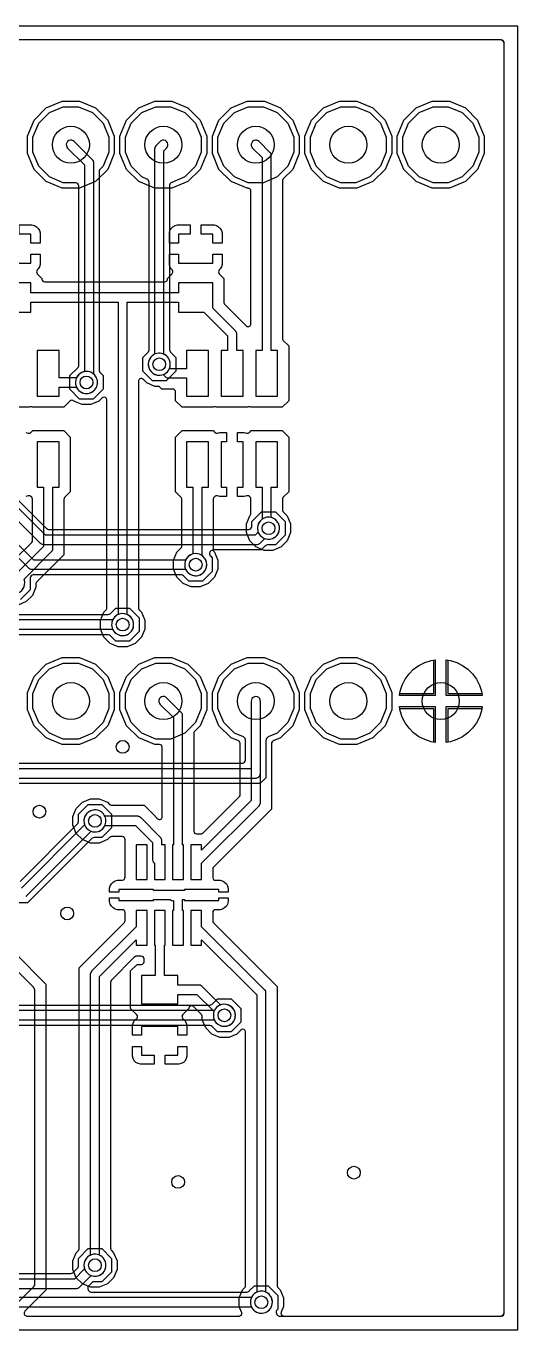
# Model space of a CAD drawing. Header units: millimetres. Extents: x -9.5 to 26.4, y -16 to 19.8.
# Drawn here: x 12.84 to 26.35, y -16 to 19.78 of the extents above; entities that cross this region are included whole.
import ezdxf

# ---------------------------------------------------------------- set-up
doc = ezdxf.new("R2010")
doc.units = ezdxf.units.MM

msp = doc.modelspace()

# ---------------------------------------------------------------- linework, layer by layer
at = {"layer": '16_copper'}
for points in [[(-8.001, -14.453), (14.066, -14.453), (14.073, -14.452, 0.140725), (14.125, -14.434), (14.133, -14.427), (14.135, -14.426), (14.136, -14.425), (14.138, -14.423), (14.248, -14.313), (14.252, -14.308, 0.14076), (14.276, -14.258), (14.277, -14.248), (14.278, -14.245), (14.277, -14.244), (14.278, -14.241), (14.278, -14.036), (14.544, -13.77), (14.92, -13.77), (15.186, -14.036), (15.186, -14.412), (14.92, -14.678), (14.715, -14.678), (14.708, -14.679, 0.140719), (14.656, -14.697), (14.648, -14.704), (14.646, -14.705), (14.645, -14.706), (14.643, -14.708), (14.564, -14.787), (14.558, -14.795), (14.551, -14.803, 0.541591), (14.619, -14.959), (14.622, -14.959), (14.623, -14.96), (14.626, -14.96), (14.636, -14.961), (18.899, -14.961), (18.905, -14.96, 0.140725), (18.958, -14.942), (18.965, -14.935), (18.968, -14.934), (18.969, -14.933), (18.971, -14.931), (19.116, -14.786), (19.492, -14.786), (19.758, -15.052), (19.758, -15.428), (19.741, -15.446, 0.610635), (19.796, -15.618), (19.799, -15.618), (19.8, -15.618), (19.804, -15.618), (19.813, -15.619), (25.869, -15.619), (25.877, -15.618), (25.886, -15.618, 0.320575), (25.969, -15.534), (25.97, -15.528, 0.013452), (25.97, -15.523), (25.971, -15.517), (25.971, 19.297), (25.97, 19.306), (25.969, 19.314, 0.320575), (25.886, 19.398), (25.88, 19.398, 0.013452), (25.875, 19.399), (25.869, 19.399), (-9.017, 19.399)], [(5.036, 14.359), (13.403, 5.992), (13.408, 5.988, 0.14076), (13.458, 5.964), (13.468, 5.963), (13.471, 5.962), (13.472, 5.963), (13.475, 5.962), (18.944, 5.962), (18.952, 5.963), (18.961, 5.964, 0.320575), (19.044, 6.047), (19.045, 6.053, 0.013452), (19.045, 6.058), (19.046, 6.064), (19.046, 6.188), (19.312, 6.454), (19.688, 6.454), (19.954, 6.188), (19.954, 5.812), (19.688, 5.546), (19.483, 5.546), (19.476, 5.545, 0.140725), (19.424, 5.527), (19.416, 5.52), (19.414, 5.519), (19.413, 5.518), (19.411, 5.516), (19.299, 5.404), (17.984, 5.404), (17.974, 5.402), (17.963, 5.401, 0.541594), (17.902, 5.243), (17.903, 5.241), (17.904, 5.239), (17.906, 5.237), (17.912, 5.23), (17.954, 5.188), (17.954, 4.812), (17.688, 4.546), (17.312, 4.546), (17.167, 4.691), (17.162, 4.695, 0.14076), (17.111, 4.719), (17.102, 4.72), (17.099, 4.721), (17.097, 4.72), (17.095, 4.721), (13.056, 4.721), (13.048, 4.72), (13.039, 4.719, 0.320575), (12.956, 4.636), (12.955, 4.63, 0.013452), (12.955, 4.625), (12.954, 4.619), (12.954, 4.312), (12.688, 4.046)], [(4.867, 13.953), (13.227, 5.593), (13.231, 5.59), (13.235, 5.586, 0.11143), (13.285, 5.56), (13.292, 5.559), (13.302, 5.557), (13.311, 5.557), (13.317, 5.556), (19.183, 5.556), (19.188, 5.557), (19.194, 5.556, 0.111436), (19.247, 5.573), (19.253, 5.578), (19.261, 5.583), (19.268, 5.589), (19.273, 5.593), (19.396, 5.716), (19.429, 5.705, 1), (19.571, 6.295), (19.524, 6.302, 0.509527), (19.205, 5.929), (19.216, 5.896), (19.13, 5.81), (13.37, 5.81), (5.01, 14.17)], [(4.407, 13.413), (12.91, 4.91), (12.914, 4.907), (12.918, 4.903, 0.11143), (12.968, 4.877), (12.975, 4.876), (12.985, 4.874), (12.994, 4.874), (13, 4.873), (17.226, 4.873), (17.242, 4.842, 0.282031), (17.524, 4.698), (17.571, 4.705, 1), (17.429, 5.295), (17.384, 5.28, 0.158385), (17.242, 5.158), (17.226, 5.127), (13.053, 5.127), (4.55, 13.63)], [(-0.373, 3.228), (15.22, 3.228), (15.236, 3.197, 1), (15.752, 3.513), (15.724, 3.552, 0.509526), (15.236, 3.513), (15.22, 3.482), (6.477, 3.482)], [(6.731, 3.634), (15.089, 3.634), (15.095, 3.635, 0.140725), (15.148, 3.654), (15.155, 3.66), (15.158, 3.661), (15.159, 3.663), (15.161, 3.664), (15.306, 3.809), (15.682, 3.809), (15.948, 3.543), (15.948, 3.167), (15.682, 2.901), (15.306, 2.901), (15.161, 3.046), (15.156, 3.05, 0.14076), (15.105, 3.074), (15.096, 3.075), (15.093, 3.076), (15.091, 3.075), (15.089, 3.076), (-0.119, 3.076)], [(12.089, -0.451), (18.771, -0.451), (18.779, -0.45), (18.787, -0.449, 0.320575), (18.871, -0.366), (18.871, -0.36, 0.013452), (18.872, -0.355), (18.872, -0.349), (18.872, 0.178), (18.872, 0.179), (18.872, 0.18, 0.25341), (18.824, 0.264), (18.809, 0.272), (18.562, 0.374), (18.269, 0.667), (18.11, 1.05), (18.11, 1.464), (18.269, 1.847), (18.562, 2.14), (18.944, 2.299), (19.359, 2.299), (19.742, 2.14), (20.034, 1.847), (20.193, 1.464), (20.193, 1.05), (20.034, 0.667), (19.742, 0.374), (19.494, 0.272), (19.493, 0.271), (19.492, 0.271, 0.253404), (19.432, 0.194), (19.431, 0.178), (19.431, -0.846), (19.267, -1.009), (12.089, -1.009)], [(11.958, -0.857), (19.152, -0.857), (19.165, -0.856), (19.177, -0.854, 0.284783), (19.274, -0.762), (19.275, -0.761), (19.275, -0.76), (19.279, -0.732), (19.278, -0.731), (19.279, -0.73), (19.279, 1.257), (19.275, 1.285, 0.785533), (19.029, 1.289), (19.025, 1.257), (19.025, -0.603), (11.958, -0.603)], [(12.678, -3.691), (14.248, -2.121), (14.252, -2.116, 0.14076), (14.276, -2.066), (14.277, -2.056), (14.278, -2.053), (14.277, -2.052), (14.278, -2.049), (14.278, -1.844), (14.544, -1.578), (14.92, -1.578), (15.186, -1.844), (15.186, -2.22), (14.92, -2.486), (14.715, -2.486), (14.708, -2.487, 0.140725), (14.656, -2.505), (14.648, -2.512), (14.646, -2.513), (14.645, -2.514), (14.643, -2.516), (12.88, -4.279), (9.536, -4.279)], [(12.834, -4.105), (12.842, -4.1), (12.849, -4.094), (12.854, -4.09), (14.628, -2.316), (14.661, -2.327, 1), (14.803, -1.737), (14.756, -1.73, 0.509527), (14.437, -2.103), (14.448, -2.136), (12.711, -3.873)], [(11.958, -7.493), (18.014, -7.493), (18.03, -7.524, 1), (18.546, -7.208), (18.518, -7.169, 0.509526), (18.03, -7.208), (18.014, -7.239), (11.958, -7.239)], [(12.089, -7.087), (17.883, -7.087), (17.889, -7.086, 0.140725), (17.942, -7.068), (17.949, -7.061), (17.952, -7.06), (17.953, -7.059), (17.953, -7.058), (17.954, -7.058), (17.954, -7.058), (17.955, -7.057), (18.1, -6.912), (18.476, -6.912), (18.742, -7.178), (18.742, -7.554), (18.476, -7.82), (18.1, -7.82), (17.955, -7.675), (17.95, -7.671, 0.14076), (17.899, -7.647), (17.89, -7.646), (17.887, -7.645), (17.885, -7.646), (17.883, -7.645), (12.089, -7.645)], [(-8.382, -14.859), (14.224, -14.859), (14.229, -14.858), (14.235, -14.859, 0.111436), (14.288, -14.842), (14.294, -14.837), (14.302, -14.832), (14.309, -14.826), (14.314, -14.822), (14.628, -14.508), (14.661, -14.519, 1), (14.803, -13.929), (14.756, -13.922, 0.509527), (14.437, -14.295), (14.448, -14.328), (14.171, -14.605), (-8.255, -14.605)], [(-8.89, -15.367), (19.03, -15.367), (19.046, -15.398, 0.282031), (19.328, -15.542), (19.375, -15.535, 1), (19.233, -14.945), (19.188, -14.96, 0.158385), (19.046, -15.082), (19.03, -15.113), (-8.763, -15.113)]]:
    msp.add_lwpolyline(points, format="xyb", dxfattribs=at)
for points in [[(14.312, 9.546), (14.046, 9.812), (14.046, 10.188), (14.262, 10.405), (14.266, 10.41, 0.14076), (14.291, 10.46), (14.292, 10.47), (14.292, 10.473), (14.292, 10.474), (14.292, 10.477), (14.292, 15.38), (14.291, 15.388), (14.291, 15.397, 0.320575), (14.207, 15.48), (14.202, 15.48, 0.013452), (14.196, 15.481), (14.191, 15.481), (13.864, 15.481), (13.482, 15.64), (13.189, 15.933), (13.03, 16.316), (13.03, 16.73), (13.189, 17.113), (13.482, 17.406), (13.864, 17.564), (14.279, 17.564), (14.662, 17.406), (14.954, 17.113), (15.113, 16.73), (15.113, 16.316), (14.954, 15.933), (14.881, 15.859), (14.877, 15.854, 0.14076), (14.852, 15.804), (14.852, 15.794), (14.851, 15.791), (14.851, 15.79), (14.851, 15.787), (14.851, 10.334), (14.852, 10.327, 0.140725), (14.87, 10.274), (14.876, 10.267), (14.878, 10.265), (14.879, 10.264), (14.881, 10.262), (14.954, 10.188), (14.954, 9.812), (14.688, 9.546)], [(16.312, 10.046), (16.046, 10.312), (16.046, 10.688), (16.191, 10.833), (16.195, 10.838, 0.14076), (16.219, 10.889), (16.22, 10.898), (16.221, 10.901), (16.22, 10.903), (16.221, 10.905), (16.221, 15.49), (16.22, 15.491), (16.221, 15.492, 0.25341), (16.173, 15.576), (16.158, 15.583), (16.022, 15.64), (15.729, 15.933), (15.57, 16.316), (15.57, 16.73), (15.729, 17.113), (16.022, 17.406), (16.404, 17.564), (16.819, 17.564), (17.202, 17.406), (17.494, 17.113), (17.653, 16.73), (17.653, 16.316), (17.494, 15.933), (17.202, 15.64), (16.842, 15.491), (16.841, 15.49), (16.84, 15.49, 0.253404), (16.781, 15.414), (16.779, 15.397), (16.779, 10.905), (16.78, 10.899, 0.140725), (16.798, 10.846), (16.805, 10.839), (16.806, 10.836), (16.807, 10.835), (16.809, 10.833), (16.954, 10.688), (16.954, 10.312), (16.688, 10.046)], [(14.571, 9.705, 0.609826), (14.699, 10.228), (14.699, 16.023), (14.698, 16.028), (14.698, 16.034, 0.111436), (14.681, 16.087), (14.677, 16.093), (14.671, 16.101), (14.665, 16.107), (14.661, 16.113), (14.161, 16.613), (14.139, 16.63, 0.785539), (13.962, 16.459), (13.982, 16.433), (14.445, 15.97), (14.445, 10.297), (14.429, 10.295, 0.924391), (14.524, 9.698)], [(16.571, 10.205, 0.668179), (16.658, 10.758), (16.627, 10.774), (16.627, 16.358), (16.701, 16.433), (16.719, 16.455, 0.785539), (16.547, 16.632), (16.522, 16.613), (16.41, 16.501), (16.407, 16.497), (16.403, 16.493, 0.11143), (16.377, 16.443), (16.376, 16.436), (16.374, 16.426), (16.374, 16.418), (16.373, 16.411), (16.373, 10.774), (16.342, 10.758, 0.788339), (16.524, 10.198)]]:
    msp.add_lwpolyline(points, format="xyb", close=True, dxfattribs=at)
for points in [[(18.944, 15.481), (18.562, 15.64), (18.269, 15.933), (18.11, 16.316), (18.11, 16.73), (18.269, 17.113), (18.562, 17.406), (18.944, 17.564), (19.359, 17.564), (19.742, 17.406), (20.034, 17.113), (20.193, 16.73), (20.193, 16.316), (20.034, 15.933), (19.742, 15.64), (19.359, 15.481)], [(21.484, 15.481), (21.102, 15.64), (20.809, 15.933), (20.65, 16.316), (20.65, 16.73), (20.809, 17.113), (21.102, 17.406), (21.484, 17.564), (21.899, 17.564), (22.282, 17.406), (22.574, 17.113), (22.733, 16.73), (22.733, 16.316), (22.574, 15.933), (22.282, 15.64), (21.899, 15.481)], [(24.024, 15.481), (23.642, 15.64), (23.349, 15.933), (23.19, 16.316), (23.19, 16.73), (23.349, 17.113), (23.642, 17.406), (24.024, 17.564), (24.439, 17.564), (24.822, 17.406), (25.114, 17.113), (25.273, 16.73), (25.273, 16.316), (25.114, 15.933), (24.822, 15.64), (24.439, 15.481)], [(13.864, 0.216), (13.482, 0.374), (13.189, 0.667), (13.03, 1.05), (13.03, 1.464), (13.189, 1.847), (13.482, 2.14), (13.864, 2.299), (14.279, 2.299), (14.662, 2.14), (14.954, 1.847), (15.113, 1.464), (15.113, 1.05), (14.954, 0.667), (14.662, 0.374), (14.279, 0.216)], [(16.404, 0.216), (16.022, 0.374), (15.729, 0.667), (15.57, 1.05), (15.57, 1.464), (15.729, 1.847), (16.022, 2.14), (16.404, 2.299), (16.819, 2.299), (17.202, 2.14), (17.494, 1.847), (17.653, 1.464), (17.653, 1.05), (17.494, 0.667), (17.202, 0.374), (16.819, 0.216)], [(21.484, 0.216), (21.102, 0.374), (20.809, 0.667), (20.65, 1.05), (20.65, 1.464), (20.809, 1.847), (21.102, 2.14), (21.484, 2.299), (21.899, 2.299), (22.282, 2.14), (22.574, 1.847), (22.733, 1.464), (22.733, 1.05), (22.574, 0.667), (22.282, 0.374), (21.899, 0.216)], [(23.107, 1.46), (23.117, 1.525), (23.172, 1.696), (23.254, 1.856), (23.36, 2.002), (23.487, 2.129), (23.633, 2.235), (23.793, 2.317), (23.964, 2.372), (24.028, 2.382), (24.028, 1.46)], [(24.435, 1.46), (24.435, 2.382), (24.499, 2.372), (24.67, 2.317), (24.831, 2.235), (24.976, 2.129), (25.103, 2.002), (25.209, 1.856), (25.291, 1.696), (25.346, 1.525), (25.357, 1.46)], [(24.232, 1.257), (24.232, 1.257), (24.232, 1.257), (24.232, 1.257)], [(23.964, 0.142), (23.793, 0.198), (23.633, 0.28), (23.487, 0.385), (23.36, 0.513), (23.254, 0.658), (23.172, 0.819), (23.117, 0.99), (23.107, 1.054), (24.028, 1.054), (24.028, 0.132)], [(24.435, 1.054), (25.357, 1.054), (25.346, 0.99), (25.291, 0.819), (25.209, 0.658), (25.103, 0.513), (24.976, 0.385), (24.831, 0.28), (24.67, 0.198), (24.499, 0.142), (24.435, 0.132)]]:
    msp.add_lwpolyline(points, close=True, dxfattribs=at)
at = {"layer": '1_copper'}
for points in [[(12.804, -15.493, 0.54841), (12.841, -15.616), (12.85, -15.617), (12.857, -15.619, 0.01577), (12.862, -15.619), (18.69, -15.619), (18.7, -15.618), (18.709, -15.617, 0.383484), (18.766, -15.531), (18.763, -15.524), (18.761, -15.514), (18.697, -15.361), (18.697, -15.119), (18.79, -14.896), (18.85, -14.836), (18.855, -14.829), (18.86, -14.823, 0.01577), (18.863, -14.819), (18.865, -14.813), (18.865, -14.812), (18.866, -14.81), (18.869, -14.803, 0.015767), (18.87, -14.798), (18.871, -14.794), (18.871, -14.791), (18.871, -14.787), (18.872, -14.782), (18.872, -7.824), (18.872, -7.821), (18.872, -7.818, 0.548396), (18.759, -7.757), (18.752, -7.763), (18.746, -7.767, 0.015772), (18.742, -7.77), (18.632, -7.88), (18.409, -7.973), (18.167, -7.973), (17.944, -7.88), (17.774, -7.71), (17.681, -7.487), (17.681, -7.401), (17.68, -7.393), (17.679, -7.385, 0.087654), (17.669, -7.36), (17.664, -7.354), (17.659, -7.348), (17.44, -7.129), (17.438, -7.127), (17.436, -7.125), (17.429, -7.12), (17.422, -7.115, 0.315123), (17.336, -7.125), (17.33, -7.131), (17.325, -7.137, 0.069806), (17.313, -7.162), (17.311, -7.17), (17.31, -7.178, 0.012816), (17.31, -7.182), (17.141, -7.351), (17.139, -7.354), (17.135, -7.358, 0.409768), (17.161, -7.473), (17.208, -7.52), (17.242, -7.578), (17.259, -7.643), (17.259, -7.914), (17.005, -7.914), (17.005, -7.676), (16.015, -7.676), (16.015, -7.914), (15.761, -7.914), (15.761, -7.643), (15.778, -7.578), (15.812, -7.52), (15.859, -7.473), (15.863, -7.471, 0.49319), (15.879, -7.351), (15.71, -7.182), (15.71, -6.15), (15.889, -5.971), (16.006, -5.971), (16.012, -5.97, 0.392588), (16.082, -5.895), (16.082, -5.82), (16.081, -5.814, 0.392588), (16.006, -5.744), (15.876, -5.744), (15.868, -5.745), (15.86, -5.746, 0.087654), (15.835, -5.756), (15.829, -5.761), (15.823, -5.766), (15.186, -6.403), (15.181, -6.409), (15.176, -6.416, 0.087651), (15.166, -6.44), (15.165, -6.448), (15.164, -6.456), (15.164, -13.766), (15.165, -13.775), (15.166, -13.783, 0.087654), (15.176, -13.807), (15.181, -13.813), (15.186, -13.82), (15.246, -13.88), (15.339, -14.103), (15.339, -14.345), (15.246, -14.568), (15.076, -14.738), (14.853, -14.831), (14.611, -14.831), (14.388, -14.738), (14.218, -14.568), (14.125, -14.345), (14.125, -14.103), (14.218, -13.88), (14.278, -13.82), (14.283, -13.813), (14.288, -13.807, 0.087651), (14.298, -13.782), (14.299, -13.775), (14.3, -13.766), (14.3, -6.067), (14.575, -5.792), (15.537, -4.83), (15.542, -4.824), (15.547, -4.817, 0.087651), (15.557, -4.793), (15.558, -4.785), (15.559, -4.777), (15.559, -4.544), (15.558, -4.539, 0.392588), (15.483, -4.468), (15.356, -4.468), (15.291, -4.451), (15.233, -4.417), (15.186, -4.37), (15.152, -4.312), (15.135, -4.247), (15.135, -4.14), (15.389, -4.14), (15.389, -4.214), (16.339, -4.214), (16.339, -4.191), (16.797, -4.191), (16.805, -4.199, 0.294758), (16.886, -4.216), (16.887, -4.216), (16.887, -4.489), (16.864, -4.489), (16.864, -5.439), (17.164, -5.439), (17.164, -4.489), (17.141, -4.489), (17.141, -4.191), (17.189, -4.191), (17.189, -4.214), (18.139, -4.214), (18.139, -4.14), (18.393, -4.14), (18.393, -4.247), (18.376, -4.312), (18.342, -4.37), (18.295, -4.417), (18.237, -4.451), (18.172, -4.468), (18.045, -4.468), (18.039, -4.469, 0.392588), (17.969, -4.544), (17.969, -4.777), (17.97, -4.785), (17.971, -4.793, 0.087654), (17.981, -4.818), (17.986, -4.824), (17.991, -4.83), (19.736, -6.575), (19.736, -14.782), (19.737, -14.788), (19.737, -14.792), (19.737, -14.794), (19.738, -14.799, 0.01577), (19.739, -14.804), (19.742, -14.811), (19.743, -14.813), (19.743, -14.814), (19.745, -14.819, 0.015774), (19.748, -14.823), (19.753, -14.829), (19.758, -14.836), (19.818, -14.896), (19.911, -15.119), (19.911, -15.361), (19.847, -15.514), (19.845, -15.523), (19.842, -15.532, 0.383481), (19.899, -15.617), (19.907, -15.618), (19.918, -15.619), (25.894, -15.619), (25.9, -15.618, 0.392588), (25.971, -15.543), (25.971, 19.323), (25.97, 19.328, 0.392588), (25.894, 19.399), (-9.043, 19.399)], [(12.03, 13.27), (12.97, 13.27), (12.97, 13.518), (13.224, 13.518), (13.224, 13.237), (13.207, 13.172), (13.173, 13.114), (13.149, 13.09, 0.414214), (13.149, 12.982), (13.275, 12.856), (13.275, 12.838, 0.414214), (13.351, 12.762), (16.649, 12.762), (16.655, 12.763, 0.315153), (16.722, 12.817), (16.723, 12.823, 0.035561), (16.725, 12.838), (16.725, 12.856), (16.851, 12.982), (16.854, 12.987, 0.274629), (16.868, 13.063), (16.866, 13.068, 0.063344), (16.851, 13.09), (16.827, 13.114), (16.793, 13.172), (16.776, 13.237), (16.776, 13.518), (17.03, 13.518), (17.03, 13.27), (17.97, 13.27), (17.97, 13.518), (18.224, 13.518), (18.224, 13.237), (18.207, 13.172), (18.173, 13.114), (18.149, 13.09, 0.414214), (18.149, 12.982), (18.275, 12.856), (18.275, 12.197), (18.276, 12.189), (18.277, 12.181, 0.087654), (18.287, 12.156), (18.292, 12.15), (18.297, 12.144), (18.888, 11.553), (18.89, 11.551), (18.892, 11.549, 0.54841), (19.015, 11.586), (19.017, 11.594), (19.018, 11.602, 0.01577), (19.018, 11.606), (19.018, 15.253), (19.017, 15.258, 0.274649), (18.973, 15.322), (18.968, 15.324, 0.064198), (18.942, 15.329), (18.914, 15.329), (18.475, 15.511), (18.14, 15.846), (17.958, 16.285), (17.958, 16.76), (18.14, 17.199), (18.475, 17.535), (18.914, 17.716), (19.389, 17.716), (19.828, 17.535), (20.164, 17.199), (20.345, 16.76), (20.345, 16.285), (20.164, 15.846), (19.904, 15.587), (19.899, 15.58), (19.894, 15.574, 0.087651), (19.884, 15.549), (19.883, 15.542), (19.882, 15.533), (19.882, 11.206), (19.883, 11.197), (19.884, 11.189, 0.134763), (19.903, 11.154), (19.903, 11.153), (19.903, 11.153), (19.904, 11.152), (20.055, 11.001), (20.055, 9.499), (19.876, 9.32), (19.023, 9.32), (19.02, 9.322, 0.262317), (18.929, 9.322), (18.927, 9.32), (18.073, 9.32), (18.07, 9.322, 0.262317), (17.979, 9.322), (17.977, 9.32), (17.124, 9.32), (16.945, 9.499), (16.945, 9.742), (16.944, 9.748, 0.392588), (16.869, 9.818), (16.571, 9.818), (16.518, 9.871), (16.512, 9.876), (16.505, 9.881, 0.087651), (16.481, 9.891), (16.473, 9.892), (16.465, 9.893), (16.379, 9.893), (16.156, 9.986), (16.056, 10.086), (16.054, 10.088), (16.052, 10.09, 0.54841), (15.929, 10.053), (15.927, 10.044), (15.926, 10.037, 0.015781), (15.926, 10.032), (15.926, 3.813), (15.927, 3.805), (15.928, 3.796, 0.01577), (15.929, 3.791), (15.932, 3.784), (15.934, 3.78), (15.934, 3.78), (15.934, 3.78), (15.936, 3.776, 0.015774), (15.938, 3.772), (15.943, 3.766), (15.943, 3.765), (15.946, 3.762), (15.947, 3.761), (15.948, 3.759), (16.008, 3.699), (16.101, 3.476), (16.101, 3.234), (16.008, 3.011), (15.838, 2.841), (15.615, 2.748), (15.373, 2.748), (15.15, 2.841), (14.98, 3.011), (14.887, 3.234), (14.887, 3.476), (14.98, 3.699), (15.04, 3.759), (15.041, 3.761), (15.043, 3.762), (15.045, 3.766), (15.05, 3.772, 0.01577), (15.053, 3.777), (15.054, 3.781), (15.054, 3.781), (15.054, 3.781), (15.056, 3.785), (15.059, 3.792, 0.015767), (15.06, 3.797), (15.061, 3.804), (15.062, 3.813), (15.062, 9.52), (15.062, 9.523), (15.062, 9.526, 0.548396), (14.949, 9.587), (14.942, 9.581), (14.936, 9.577, 0.015772), (14.932, 9.574), (14.844, 9.486), (14.621, 9.393), (14.379, 9.393), (14.156, 9.486), (14.153, 9.489, 0.414248), (14.045, 9.489), (13.876, 9.32), (13.023, 9.32), (13.02, 9.322, 0.262317), (12.929, 9.322), (12.927, 9.32), (12.073, 9.32)], [(12.627, 11.93), (12.97, 11.93), (12.97, 12.203), (15.367, 12.203), (15.367, 3.629), (15.336, 3.613, 1), (15.652, 3.097), (15.691, 3.125, 0.509526), (15.652, 3.613), (15.621, 3.629), (15.621, 12.203), (17.03, 12.203), (17.03, 11.93), (17.72, 11.93), (18.373, 11.277), (18.373, 10.875), (18.2, 10.875), (18.2, 9.625), (18.8, 9.625), (18.8, 10.875), (18.627, 10.875), (18.627, 11.33), (18.626, 11.335), (18.627, 11.341, 0.111436), (18.61, 11.394), (18.605, 11.4), (18.6, 11.408), (18.594, 11.415), (18.59, 11.42), (17.97, 12.04), (17.97, 12.73), (17.03, 12.73), (17.03, 12.457), (12.97, 12.457), (12.97, 12.73), (12.03, 12.73)], [(12.833, 8.629), (12.901, 8.611), (12.908, 8.61), (12.916, 8.608, 0.166816), (12.964, 8.622), (12.969, 8.626), (12.975, 8.631), (13.024, 8.68), (13.876, 8.68), (14.055, 8.501), (14.055, 6.999), (13.904, 6.848), (13.899, 6.841), (13.894, 6.835, 0.087651), (13.884, 6.81), (13.883, 6.803), (13.882, 6.794), (13.882, 5.271), (13.129, 4.518), (13.124, 4.512), (13.119, 4.505, 0.087651), (13.109, 4.481), (13.108, 4.473), (13.107, 4.465), (13.107, 4.379), (13.014, 4.156), (12.844, 3.986), (12.621, 3.893)], [(12.518, 5.129), (12.996, 5.607), (13.001, 5.613), (13.006, 5.62, 0.087651), (13.016, 5.644), (13.017, 5.652), (13.018, 5.66), (13.018, 6.794), (13.017, 6.803), (13.016, 6.811, 0.069267), (13.006, 6.836), (13.001, 6.841), (12.996, 6.848), (12.975, 6.869, 0.21835), (12.915, 6.891), (12.908, 6.89), (12.901, 6.889), (12.833, 6.871)], [(12.536, -15.33), (13.044, -14.822), (13.047, -14.818), (13.051, -14.814, 0.11143), (13.077, -14.764), (13.078, -14.757), (13.08, -14.747), (13.08, -14.738), (13.081, -14.732), (13.081, -6.688), (13.08, -6.683), (13.081, -6.677, 0.111436), (13.064, -6.624), (13.059, -6.618), (13.054, -6.61), (13.048, -6.603), (13.044, -6.598), (11.372, -4.926)]]:
    msp.add_lwpolyline(points, format="xyb", dxfattribs=at)
for points in [[(13.834, 15.329), (13.395, 15.511), (13.06, 15.846), (12.878, 16.285), (12.878, 16.76), (13.06, 17.199), (13.395, 17.535), (13.834, 17.716), (14.309, 17.716), (14.748, 17.535), (15.084, 17.199), (15.265, 16.76), (15.265, 16.285), (15.084, 15.846), (14.748, 15.511), (14.309, 15.329)], [(16.374, 15.329), (15.935, 15.511), (15.6, 15.846), (15.418, 16.285), (15.418, 16.76), (15.6, 17.199), (15.935, 17.535), (16.374, 17.716), (16.849, 17.716), (17.288, 17.535), (17.624, 17.199), (17.805, 16.76), (17.805, 16.285), (17.624, 15.846), (17.288, 15.511), (16.849, 15.329)], [(21.454, 15.329), (21.015, 15.511), (20.68, 15.846), (20.498, 16.285), (20.498, 16.76), (20.68, 17.199), (21.015, 17.535), (21.454, 17.716), (21.929, 17.716), (22.368, 17.535), (22.704, 17.199), (22.885, 16.76), (22.885, 16.285), (22.704, 15.846), (22.368, 15.511), (21.929, 15.329)], [(23.994, 15.329), (23.555, 15.511), (23.22, 15.846), (23.038, 16.285), (23.038, 16.76), (23.22, 17.199), (23.555, 17.535), (23.994, 17.716), (24.469, 17.716), (24.908, 17.535), (25.244, 17.199), (25.425, 16.76), (25.425, 16.285), (25.244, 15.846), (24.908, 15.511), (24.469, 15.329)], [(12.97, 13.822), (12.97, 14.07), (12.652, 14.07), (12.652, 14.324), (13.003, 14.324), (13.068, 14.307), (13.126, 14.273), (13.173, 14.226), (13.207, 14.168), (13.224, 14.103), (13.224, 13.822)], [(16.776, 13.822), (16.776, 14.103), (16.793, 14.168), (16.827, 14.226), (16.874, 14.273), (16.932, 14.307), (16.997, 14.324), (17.348, 14.324), (17.348, 14.07), (17.03, 14.07), (17.03, 13.822)], [(17.97, 13.822), (17.97, 14.07), (17.652, 14.07), (17.652, 14.324), (18.003, 14.324), (18.068, 14.307), (18.126, 14.273), (18.173, 14.226), (18.207, 14.168), (18.224, 14.103), (18.224, 13.822)], [(13.834, 0.064), (13.395, 0.245), (13.06, 0.581), (12.878, 1.02), (12.878, 1.495), (13.06, 1.934), (13.395, 2.269), (13.834, 2.451), (14.309, 2.451), (14.748, 2.269), (15.084, 1.934), (15.265, 1.495), (15.265, 1.02), (15.084, 0.581), (14.748, 0.245), (14.309, 0.064)], [(21.454, 0.064), (21.015, 0.245), (20.68, 0.581), (20.498, 1.02), (20.498, 1.495), (20.68, 1.934), (21.015, 2.269), (21.454, 2.451), (21.929, 2.451), (22.368, 2.269), (22.704, 1.934), (22.885, 1.495), (22.885, 1.02), (22.704, 0.581), (22.368, 0.245), (21.929, 0.064)], [(23.098, 1.41), (23.117, 1.525), (23.172, 1.696), (23.254, 1.856), (23.36, 2.002), (23.487, 2.129), (23.633, 2.235), (23.793, 2.317), (23.964, 2.372), (24.079, 2.39), (24.079, 1.41)], [(24.384, 1.41), (24.384, 2.39), (24.499, 2.372), (24.67, 2.317), (24.831, 2.235), (24.976, 2.129), (25.103, 2.002), (25.209, 1.856), (25.291, 1.696), (25.346, 1.525), (25.365, 1.41)], [(23.964, 0.142), (23.793, 0.198), (23.633, 0.28), (23.487, 0.385), (23.36, 0.513), (23.254, 0.658), (23.172, 0.819), (23.117, 0.99), (23.098, 1.105), (24.079, 1.105), (24.079, 0.124)], [(24.232, 1.257), (24.232, 1.257), (24.232, 1.257), (24.232, 1.257)], [(24.384, 1.105), (25.365, 1.105), (25.346, 0.99), (25.291, 0.819), (25.209, 0.658), (25.103, 0.513), (24.976, 0.385), (24.831, 0.28), (24.67, 0.198), (24.499, 0.142), (24.384, 0.124)], [(16.164, -2.689), (15.864, -2.689), (15.864, -3.639), (16.164, -3.639)], [(15.982, -8.71), (15.917, -8.693), (15.859, -8.659), (15.812, -8.612), (15.778, -8.554), (15.761, -8.489), (15.761, -8.218), (16.015, -8.218), (16.015, -8.456), (16.358, -8.456), (16.358, -8.71)], [(16.662, -8.71), (16.662, -8.456), (17.005, -8.456), (17.005, -8.218), (17.259, -8.218), (17.259, -8.489), (17.242, -8.554), (17.208, -8.612), (17.161, -8.659), (17.103, -8.693), (17.038, -8.71)]]:
    msp.add_lwpolyline(points, close=True, dxfattribs=at)
for points in [[(19.75, 10.875), (19.577, 10.875), (19.577, 16.224), (19.576, 16.23), (19.577, 16.235, 0.111436), (19.56, 16.288), (19.555, 16.294), (19.55, 16.303), (19.544, 16.309), (19.54, 16.314), (19.241, 16.613), (19.219, 16.63, 0.785539), (19.042, 16.459), (19.062, 16.433), (19.323, 16.172), (19.323, 10.875), (19.15, 10.875), (19.15, 9.625), (19.75, 9.625)], [(13.75, 9.873), (14.226, 9.873), (14.242, 9.842, 1), (14.758, 10.158), (14.73, 10.197, 0.509526), (14.242, 10.158), (14.226, 10.127), (13.753, 10.127), (13.75, 10.13), (13.75, 10.875), (13.15, 10.875), (13.15, 9.625), (13.75, 9.625)], [(17.85, 10.875), (17.25, 10.875), (17.25, 10.377), (16.803, 10.377), (16.784, 10.396), (16.795, 10.429), (16.802, 10.476, 1), (16.198, 10.524), (16.198, 10.476, 0.461006), (16.571, 10.205), (16.604, 10.216), (16.66, 10.16, 0.133073), (16.718, 10.127), (16.725, 10.126), (16.735, 10.124), (16.744, 10.124), (16.75, 10.123), (17.25, 10.123), (17.25, 9.625), (17.85, 9.625)], [(17.379, 4.393), (17.156, 4.486), (16.986, 4.656), (16.893, 4.879), (16.893, 5.121), (16.986, 5.344), (17.096, 5.454), (17.101, 5.461), (17.106, 5.467, 0.087651), (17.116, 5.492), (17.117, 5.499), (17.118, 5.508), (17.118, 6.794), (17.117, 6.803), (17.116, 6.811, 0.087654), (17.106, 6.836), (17.101, 6.841), (17.096, 6.848), (16.945, 6.999), (16.945, 8.501), (17.124, 8.68), (17.976, 8.68), (18.025, 8.631), (18.031, 8.626), (18.037, 8.621, 0.166807), (18.085, 8.609), (18.092, 8.61), (18.099, 8.611), (18.167, 8.629), (18.35, 8.629), (18.35, 8.375), (18.2, 8.375), (18.2, 7.125), (18.35, 7.125), (18.35, 6.871), (18.167, 6.871), (18.099, 6.889), (18.092, 6.89), (18.084, 6.892), (18.081, 6.891), (18.077, 6.892, 0.112332), (18.036, 6.878), (18.031, 6.874), (18.025, 6.869), (18.004, 6.848, 0.144312), (17.984, 6.81), (17.983, 6.803), (17.982, 6.794), (17.982, 5.408), (17.983, 5.402, 0.005752), (17.983, 5.4), (17.983, 5.399), (17.984, 5.391, 0.069542), (17.994, 5.367), (17.999, 5.361), (18.004, 5.354), (18.014, 5.344), (18.107, 5.121), (18.107, 4.879), (18.014, 4.656), (17.844, 4.486), (17.621, 4.393)], [(19.379, 5.393), (19.156, 5.486), (18.986, 5.656), (18.893, 5.879), (18.893, 6.121), (18.986, 6.344), (18.996, 6.354, 0.144304), (19.016, 6.392), (19.017, 6.399), (19.018, 6.408), (19.018, 6.794), (19.017, 6.803), (19.016, 6.811, 0.069282), (19.006, 6.836), (19.001, 6.841), (18.996, 6.848), (18.975, 6.869, 0.218354), (18.915, 6.891), (18.908, 6.89), (18.901, 6.889), (18.833, 6.871), (18.65, 6.871), (18.65, 7.125), (18.8, 7.125), (18.8, 8.375), (18.65, 8.375), (18.65, 8.629), (18.833, 8.629), (18.901, 8.611), (18.908, 8.61), (18.916, 8.608, 0.166816), (18.964, 8.622), (18.969, 8.626), (18.975, 8.631), (19.024, 8.68), (19.876, 8.68), (20.055, 8.501), (20.055, 6.999), (19.904, 6.848), (19.899, 6.841), (19.894, 6.835, 0.087651), (19.884, 6.81), (19.883, 6.803), (19.882, 6.794), (19.882, 6.508), (19.883, 6.499), (19.884, 6.491, 0.087654), (19.894, 6.467), (19.899, 6.461), (19.904, 6.454), (20.014, 6.344), (20.107, 6.121), (20.107, 5.879), (20.014, 5.656), (19.844, 5.486), (19.621, 5.393)], [(12.571, 4.205, 0.414214), (12.795, 4.571), (12.784, 4.604), (13.54, 5.36), (13.543, 5.364), (13.547, 5.368, 0.11143), (13.573, 5.418), (13.574, 5.425), (13.576, 5.435), (13.576, 5.444), (13.577, 5.45), (13.577, 7.125), (13.75, 7.125), (13.75, 8.375), (13.15, 8.375), (13.15, 7.125), (13.323, 7.125), (13.323, 5.503), (12.604, 4.784), (12.571, 4.795, 1), (12.429, 4.205), (12.476, 4.198), (12.524, 4.198)], [(17.571, 4.705, 0.6128), (17.697, 5.23), (17.677, 5.245), (17.677, 7.125), (17.85, 7.125), (17.85, 8.375), (17.25, 8.375), (17.25, 7.125), (17.423, 7.125), (17.423, 5.293), (17.384, 5.28, 0.854082), (17.524, 4.698)], [(19.571, 5.705, 0.726542), (19.616, 6.28), (19.577, 6.293), (19.577, 7.125), (19.75, 7.125), (19.75, 8.375), (19.15, 8.375), (19.15, 7.125), (19.323, 7.125), (19.323, 6.245), (19.303, 6.23, 0.726543), (19.524, 5.698)], [(17.189, -3.914), (17.189, -3.937), (16.339, -3.937), (16.339, -3.914), (15.389, -3.914), (15.389, -3.988), (15.135, -3.988), (15.135, -3.881), (15.152, -3.816), (15.186, -3.758), (15.233, -3.711), (15.291, -3.677), (15.356, -3.66), (15.483, -3.66), (15.489, -3.659, 0.334879), (15.557, -3.599), (15.558, -3.594), (15.558, -3.59), (15.558, -3.59), (15.558, -3.589), (15.559, -3.584), (15.559, -2.54), (15.558, -2.534, 0.392588), (15.483, -2.464), (15.19, -2.464), (15.181, -2.465), (15.173, -2.466, 0.087654), (15.149, -2.476), (15.143, -2.481), (15.136, -2.486), (15.076, -2.546), (14.853, -2.639), (14.611, -2.639), (14.388, -2.546), (14.218, -2.376), (14.125, -2.153), (14.125, -1.911), (14.218, -1.688), (14.388, -1.518), (14.611, -1.425), (14.853, -1.425), (15.076, -1.518), (15.136, -1.578), (15.143, -1.583), (15.149, -1.588, 0.087651), (15.174, -1.598), (15.181, -1.599), (15.19, -1.6), (16.081, -1.6), (16.356, -1.875), (16.452, -1.971), (16.454, -1.973), (16.456, -1.975, 0.54841), (16.579, -1.938), (16.581, -1.93), (16.582, -1.922, 0.015781), (16.582, -1.917), (16.582, -0.013), (16.581, -0.007, 0.392588), (16.506, 0.064), (16.374, 0.064), (15.935, 0.245), (15.6, 0.581), (15.418, 1.02), (15.418, 1.495), (15.6, 1.934), (15.935, 2.269), (16.374, 2.451), (16.849, 2.451), (17.288, 2.269), (17.624, 1.934), (17.805, 1.495), (17.805, 1.02), (17.624, 0.581), (17.468, 0.426), (17.463, 0.419), (17.458, 0.412, 0.087651), (17.448, 0.388), (17.447, 0.38), (17.446, 0.372), (17.446, -2.308), (17.447, -2.314, 0.392588), (17.522, -2.384), (17.652, -2.384), (17.66, -2.383), (17.668, -2.382, 0.087654), (17.693, -2.372), (17.699, -2.367), (17.705, -2.362), (18.697, -1.37), (18.703, -1.363), (18.708, -1.357, 0.087651), (18.718, -1.332), (18.719, -1.325), (18.72, -1.316), (18.72, 0.093), (18.72, 0.095), (18.72, 0.096, 0.218357), (18.691, 0.153), (18.682, 0.158), (18.675, 0.163, 0.00789), (18.673, 0.163), (18.475, 0.245), (18.14, 0.581), (17.958, 1.02), (17.958, 1.495), (18.14, 1.934), (18.475, 2.269), (18.914, 2.451), (19.389, 2.451), (19.828, 2.269), (20.164, 1.934), (20.345, 1.495), (20.345, 1.02), (20.164, 0.581), (19.828, 0.245), (19.63, 0.163), (19.629, 0.163), (19.627, 0.162, 0.21835), (19.586, 0.114), (19.585, 0.103), (19.583, 0.095, 0.007886), (19.583, 0.093), (19.583, -1.705), (17.991, -3.298), (17.99, -3.3), (17.988, -3.301), (17.985, -3.305), (17.981, -3.311, 0.01577), (17.978, -3.315), (17.977, -3.318), (17.976, -3.319), (17.975, -3.322), (17.975, -3.323), (17.972, -3.331, 0.015767), (17.971, -3.335), (17.97, -3.34), (17.97, -3.34), (17.97, -3.341), (17.97, -3.343), (17.969, -3.351), (17.969, -3.584), (17.97, -3.589, 0.392588), (18.045, -3.66), (18.172, -3.66), (18.237, -3.677), (18.295, -3.711), (18.342, -3.758), (18.376, -3.816), (18.393, -3.881), (18.393, -3.988), (18.139, -3.988), (18.139, -3.914)], [(17.164, -2.689), (17.141, -2.689), (17.141, 0.855), (17.14, 0.86), (17.141, 0.866, 0.111436), (17.124, 0.919), (17.119, 0.925), (17.114, 0.933), (17.108, 0.94), (17.104, 0.945), (16.701, 1.347), (16.679, 1.365, 0.785539), (16.502, 1.193), (16.522, 1.167), (16.887, 0.802), (16.887, -2.689), (16.864, -2.689), (16.864, -3.639), (17.164, -3.639)], [(17.664, -3.194), (19.241, -1.616), (19.245, -1.612), (19.249, -1.608, 0.11143), (19.274, -1.559), (19.275, -1.551), (19.278, -1.542), (19.278, -1.533), (19.279, -1.526), (19.279, 1.257), (19.275, 1.285, 0.785533), (19.029, 1.289), (19.025, 1.257), (19.025, -1.474), (17.664, -2.834), (17.664, -2.689), (17.364, -2.689), (17.364, -3.639), (17.664, -3.639)], [(16.664, -2.689), (16.57, -2.689), (16.57, -2.573), (16.57, -2.568), (16.57, -2.562, 0.111436), (16.553, -2.509), (16.549, -2.503), (16.543, -2.495), (16.537, -2.489), (16.533, -2.483), (15.992, -1.942), (15.988, -1.939), (15.984, -1.935, 0.11143), (15.934, -1.909), (15.927, -1.908), (15.917, -1.906), (15.909, -1.906), (15.902, -1.905), (15.006, -1.905), (14.99, -1.874, 1), (14.474, -2.19), (14.502, -2.229, 0.509526), (14.99, -2.19), (15.006, -2.159), (15.85, -2.159), (16.316, -2.626), (16.316, -3.093), (16.317, -3.099), (16.317, -3.104, 0.111436), (16.334, -3.158), (16.338, -3.163), (16.344, -3.172), (16.35, -3.178), (16.354, -3.183), (16.364, -3.194), (16.364, -3.639), (16.664, -3.639)], [(14.803, -14.519, 0.668179), (14.89, -13.966), (14.859, -13.95), (14.859, -6.299), (15.864, -5.294), (15.864, -5.439), (16.164, -5.439), (16.164, -4.489), (15.864, -4.489), (15.864, -4.934), (14.642, -6.156), (14.639, -6.16), (14.635, -6.164, 0.11143), (14.609, -6.214), (14.608, -6.221), (14.606, -6.231), (14.606, -6.24), (14.605, -6.246), (14.605, -13.95), (14.574, -13.966, 0.788339), (14.756, -14.526)], [(18.359, -7.661, 1), (18.217, -7.071), (18.184, -7.082), (17.678, -6.576), (17.674, -6.573), (17.67, -6.569, 0.11143), (17.62, -6.543), (17.613, -6.542), (17.603, -6.54), (17.594, -6.54), (17.588, -6.539), (17.005, -6.539), (17.005, -6.276), (16.641, -6.276), (16.641, -5.439), (16.664, -5.439), (16.664, -4.489), (16.364, -4.489), (16.364, -5.439), (16.387, -5.439), (16.387, -6.276), (16.015, -6.276), (16.015, -7.056), (17.005, -7.056), (17.005, -6.793), (17.535, -6.793), (18.004, -7.262), (17.993, -7.295, 0.509527), (18.312, -7.668)], [(19.375, -15.535, 0.668179), (19.462, -14.982), (19.431, -14.966), (19.431, -6.754), (19.43, -6.749), (19.431, -6.743, 0.111436), (19.414, -6.69), (19.409, -6.684), (19.404, -6.676), (19.398, -6.669), (19.394, -6.664), (17.664, -4.934), (17.664, -4.489), (17.364, -4.489), (17.364, -5.439), (17.664, -5.439), (17.664, -5.294), (19.177, -6.807), (19.177, -14.966), (19.146, -14.982, 0.788339), (19.328, -15.542)]]:
    msp.add_lwpolyline(points, format="xyb", close=True, dxfattribs=at)
msp.add_lwpolyline([(11.699, -4.822), (13.386, -6.509), (13.386, -14.911), (13.111, -15.186), (12.808, -15.489)], dxfattribs=at)
at = {"layer": 'drills_PTH'}
for centre in [(14.072, 16.523), (16.612, 16.523), (19.152, 16.523), (21.692, 16.523), (24.232, 16.523), (14.072, 1.257), (16.612, 1.257), (19.152, 1.257), (21.692, 1.257), (24.232, 1.257)]:
    msp.add_circle(centre, 0.508, dxfattribs=at)
at = {"layer": 'drills_via_1_16'}
for centre in [(16.5, 10.5), (14.5, 10), (19.5, 6), (17.5, 5), (15.494, 3.355), (15.494, 0), (13.208, -1.778), (14.732, -2.032), (13.97, -4.572), (18.288, -7.366), (17.018, -11.938), (21.844, -11.684), (14.732, -14.224), (19.304, -15.24)]:
    msp.add_circle(centre, 0.175, dxfattribs=at)
at = {"layer": 'outline'}
msp.add_lwpolyline([(-9.5, -16), (26.352, -16), (26.352, 19.78), (-9.5, 19.78), (-9.5, -16)], close=True, dxfattribs=at)

doc.saveas('drawing.dxf')
